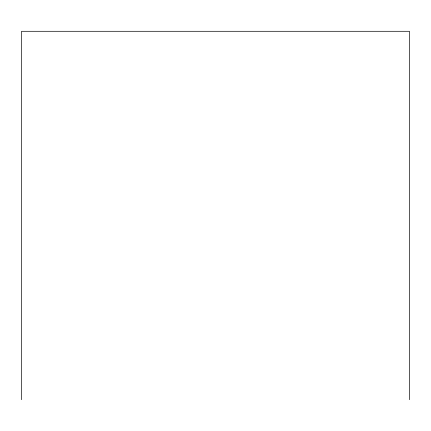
<?xml version="1.0" encoding="UTF-8"?>
<svg xmlns="http://www.w3.org/2000/svg" width="431" height="431" viewBox="0 0 431 431"><rect width="100%" height="100%" fill="white"/><g stroke="black" fill="none" stroke-linecap="round" stroke-linejoin="round"><path stroke-width="0.65" d="M409.45 399.704L409.45 31.296L21.55 31.296L21.55 399.704"/></g></svg>
